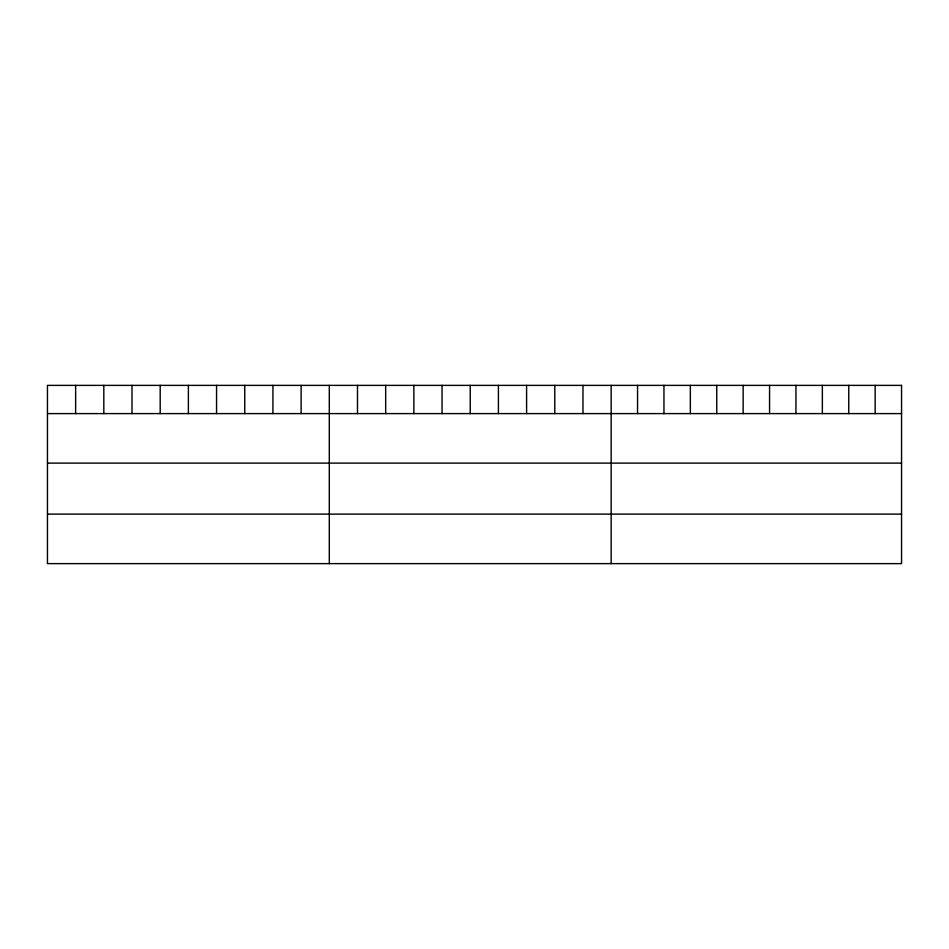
<?xml version="1.0" encoding="UTF-8"?>
<svg xmlns="http://www.w3.org/2000/svg" width="949" height="949" viewBox="0 0 949 949"><rect width="100%" height="100%" fill="white"/><g stroke="black" fill="none" stroke-linecap="round" stroke-linejoin="round"><path stroke-width="1.42" d="M47.45 413.598L901.55 413.598M47.45 463.112L901.55 463.112M47.45 514.121L901.55 514.121M875.156 385.377L875.156 413.598M848.75 385.377L848.75 413.598M822.356 385.377L822.356 413.598M795.95 385.377L795.95 413.598M769.556 385.377L769.556 413.598M743.15 385.377L743.15 413.598M716.756 385.377L716.756 413.598M690.35 385.377L690.35 413.598M663.956 385.377L663.956 413.598M637.55 385.377L637.55 413.598M611.156 385.377L611.156 563.623M582.971 385.377L582.971 413.598M554.785 385.377L554.785 413.598M526.6 385.377L526.6 413.598M498.415 385.377L498.415 413.598M470.229 385.377L470.229 413.598M442.044 385.377L442.044 413.598M413.859 385.377L413.859 413.598M385.674 385.377L385.674 413.598M357.488 385.377L357.488 413.598M329.303 385.377L329.303 563.623M301.118 385.377L301.118 413.598M272.932 385.377L272.932 413.598M244.747 385.377L244.747 413.598M216.562 385.377L216.562 413.598M188.377 385.377L188.377 413.598M160.191 385.377L160.191 413.598M132.006 385.377L132.006 413.598M103.821 385.377L103.821 413.598M75.635 385.377L75.635 413.598M901.55 385.377L47.45 385.377L47.45 563.623L901.55 563.623L901.55 385.377"/></g></svg>
